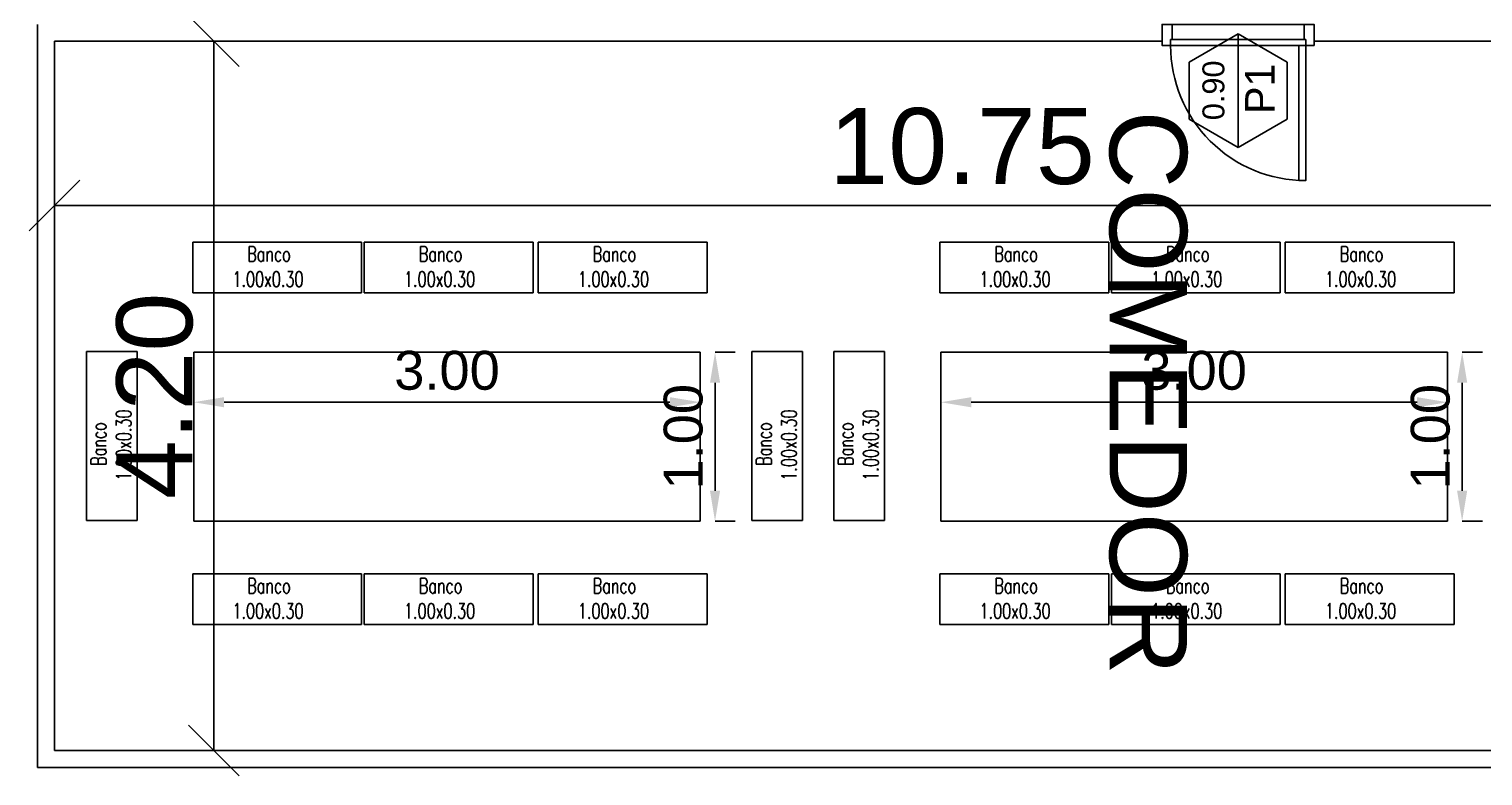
# Model space of a CAD drawing. Header units: metres. Extents: x 0 to 8715937, y -236336 to 216.
# Drawn here: x 215.23 to 223.83, y 92.08 to 96.5 of the extents above; entities that cross this region are included whole.
import ezdxf
from ezdxf.enums import TextEntityAlignment as Align

# ---------------------------------------------------------------- set-up
doc = ezdxf.new("R2010")
doc.units = ezdxf.units.M
doc.header["$MEASUREMENT"] = 0
doc.header["$PDMODE"] = 3
for name, color, linetype in [('0-BLOCK-ARQUITECTURA', 7, 'Continuous'), ('1', 7, 'Continuous'), ('CARPINTERIA', 3, 'Continuous'), ('CARPINTERIA II', 7, 'Continuous'), ('CARPINTERIA III', 252, 'Continuous'), ('COTAS INTERIORES', 2, 'Continuous'), ('MUEBLES', 45, 'Continuous'), ('MURO', 4, 'Continuous'), ('TEXTO', 7, 'Continuous'), ('TXT CARP', 3, 'Continuous')]:
    doc.layers.add(name, color=color, linetype=linetype)
doc.styles.add('AR', font='arial.ttf')
doc.styles.add('ARIAL', font='arial.ttf')
doc.styles.add('txt7', font='romans.shx', dxfattribs={"width": 0.7})
doc.dimstyles.new('CotaLoc0', dxfattribs={"dimtxt": 0.23, "dimasz": 0.18, "dimexe": 0.12, "dimexo": 0.37, "dimgap": 0.07, "dimtad": 1, "dimzin": 0, "dimdsep": 46, "dimtxsty": 'AR', "dimcen": 0.9, "dimclrd": 251, "dimclre": 251, "dimadec": 0, "dimazin": 0, "dimtfac": 1, "dimtofl": 0, "dimtmove": 1, "dimatfit": 3, "dimfxl": 0.18, "dimtolj": 1, "dimtzin": 0, "dimarcsym": 1})
doc.dimstyles.new('DIARCO-01', dxfattribs={"dimtxt": 0.45, "dimasz": 0.3, "dimexe": 0.1, "dimexo": 0.18, "dimgap": 0.12, "dimtad": 1, "dimzin": 0, "dimdsep": 46, "dimtxsty": 'AR', "dimblk": 'OBLIQUE', "dimcen": 0.09, "dimclrd": 52, "dimclre": 251, "dimclrt": 256, "dimadec": 0, "dimazin": 0, "dimtfac": 1, "dimtofl": 0, "dimtmove": 1, "dimatfit": 3, "dimldrblk": 'OBLIQUE', "dimfxl": 0.18, "dimtolj": 1, "dimtzin": 0, "dimarcsym": 1})

# ---------------------------------------------------------------- blocks, each defined once
blk = doc.blocks.new('_Oblique')
at = {"layer": '1', "color": 0, "lineweight": -2}
blk.add_line((-0.5, -0.5), (0.5, 0.5), dxfattribs=at)
blk = doc.blocks.new('*D228')
at = {"layer": 'COTAS INTERIORES', "color": 251, "lineweight": -2, "ltscale": 0.1, "transparency": 16777216}
for p, q in [((127.8351, 96.4293), (128.6999, 96.4293)), ((127.8351, 92.2293), (128.6999, 92.2293))]:
    blk.add_line(p, q, dxfattribs=at)
at = {"layer": 'COTAS INTERIORES', "color": 52, "lineweight": -2, "ltscale": 0.1, "transparency": 16777216}
blk.add_line((128.5999, 96.4293), (128.5999, 92.2293), dxfattribs=at)
at = {"layer": 'Defpoints', "color": 0, "ltscale": 0.1, "transparency": 16777216}
for p in [(127.6551, 96.4293), (127.6551, 92.2293), (128.5999, 92.2293)]:
    blk.add_point(p, dxfattribs=at)
at = {"layer": 'COTAS INTERIORES', "color": 52, "lineweight": -2, "ltscale": 0.1, "transparency": 16777216, "xscale": 0.3, "yscale": 0.3, "zscale": 0.3}
for p, rotation in [((128.5999, 96.4293), 90), ((128.5999, 92.2293), 270)]:
    blk.add_blockref('_Oblique', p, dxfattribs=dict(at, rotation=rotation))
at = {"layer": 'COTAS INTERIORES', "ltscale": 0.1, "transparency": 16777216, "insert": (128.2502, 94.3293), "char_height": 0.45, "attachment_point": 5, "rotation": 90, "style": 'AR'}
blk.add_mtext('\\A1;4.20', dxfattribs=at)
blk = doc.blocks.new('*D230')
at = {"layer": 'COTAS INTERIORES', "color": 251, "lineweight": -2, "ltscale": 0.1, "transparency": 16777216}
for p, q in [((127.6551, 96.2493), (127.6551, 95.3561)), ((138.4051, 96.2493), (138.4051, 95.3561))]:
    blk.add_line(p, q, dxfattribs=at)
at = {"layer": 'COTAS INTERIORES', "color": 52, "lineweight": -2, "ltscale": 0.1, "transparency": 16777216}
blk.add_line((127.6551, 95.4561), (138.4051, 95.4561), dxfattribs=at)
at = {"layer": 'Defpoints', "color": 0, "ltscale": 0.1, "transparency": 16777216}
for p in [(127.6551, 96.4293), (138.4051, 96.4293), (138.4051, 95.4561)]:
    blk.add_point(p, dxfattribs=at)
at = {"layer": 'COTAS INTERIORES', "color": 52, "lineweight": -2, "ltscale": 0.1, "transparency": 16777216, "xscale": 0.3, "yscale": 0.3, "zscale": 0.3, "rotation": 180}
blk.add_blockref('_Oblique', (127.6551, 95.4561), dxfattribs=at)
at = {"layer": 'COTAS INTERIORES', "color": 52, "lineweight": -2, "ltscale": 0.1, "transparency": 16777216, "xscale": 0.3, "yscale": 0.3, "zscale": 0.3}
blk.add_blockref('_Oblique', (138.4051, 95.4561), dxfattribs=at)
at = {"layer": 'COTAS INTERIORES', "ltscale": 0.1, "transparency": 16777216, "insert": (133.0301, 95.8059), "char_height": 0.45, "attachment_point": 5, "style": 'AR'}
blk.add_mtext('\\A1;10.75', dxfattribs=at)
blk = doc.blocks.new('Puerta Interior_88', base_point=(4856027.3, 87356.9))
at = {"layer": 'CARPINTERIA', "linetype": 'Continuous', "ltscale": 0.001}
for points in [[(4855637.3, 87231.9), (4855577.3, 87231.9), (4855577.3, 87356.9), (4855627.3, 87356.9), (4855627.3, 87321.9), (4855637.3, 87321.9), (4855637.3, 87231.9)], [(4856417.3, 87321.9), (4856427.3, 87321.9), (4856427.3, 87356.9), (4856477.3, 87356.9), (4856477.3, 87231.9), (4856417.3, 87231.9), (4856417.3, 87321.9), (4856427.3, 87321.9)]]:
    blk.add_lwpolyline(points, dxfattribs=at)
at = {"layer": 'CARPINTERIA II', "color": 7, "linetype": 'Continuous'}
blk.add_lwpolyline([(4856387.3, 88156.9), (4856427.3, 88156.9), (4856427.3, 87356.9), (4856387.3, 87356.9)], close=True, dxfattribs=at)
at = {"layer": 'CARPINTERIA III', "linetype": 'Continuous'}
blk.add_lwpolyline([(4856427.3, 88156.9, 0.414214), (4855627.3, 87356.9)], format="xyb", dxfattribs=at)
for points in [[(4856427.3, 87356.9), (4855627.3, 87356.9)], [(4855627.3, 87321.9), (4856427.3, 87321.9)], [(4856427.3, 87231.9), (4855627.3, 87231.9)]]:
    blk.add_lwpolyline(points, dxfattribs=at)
blk = doc.blocks.new('DESCARP')
at = {"layer": 'TXT CARP', "lineweight": -3, "ltscale": 0.5}
for p, q in [((0.168, 0.291), (0, 0)), ((0.504, 0.291), (0.168, 0.291)), ((0.672, 0), (0.504, 0.291)), ((0, 0), (0.168, -0.291)), ((0, 0), (0.672, 0)), ((0.504, -0.291), (0.672, 0)), ((0.168, -0.291), (0.504, -0.291))]:
    blk.add_line(p, q, dxfattribs=at)
blk = doc.blocks.new('CARPINTERIA')
at = {"layer": 'TXT CARP', "color": 3, "rotation": 180.0682455120744}
blk.add_blockref('DESCARP', (0.336, 0.0004), dxfattribs=at)
at = {"layer": 'TXT CARP', "style": 'AR'}
blk.add_attdef('DESIGNACION', text='', height=0.175, rotation=0.06833, dxfattribs=at).set_placement((0.0109, 0.1288), align=Align.MIDDLE)
at = {"layer": 'TXT CARP', "ltscale": 0.1, "style": 'AR'}
blk.add_attdef('ANCHO', text='', height=0.13, dxfattribs=at).set_placement((0.002, -0.1466), align=Align.MIDDLE)
blk = doc.blocks.new('*D159')
at = {"layer": 'Defpoints', "color": 0, "ltscale": 0.1, "transparency": 16777216}
for p in [(216.2001, 94.5876), (219.2001, 94.5876), (219.2001, 94.2919)]:
    blk.add_point(p, dxfattribs=at)
at = {"layer": 'MUEBLES', "color": 251, "lineweight": -2, "ltscale": 0.1, "transparency": 16777216}
for p, q in [((216.2001, 94.2919), (216.2001, 94.1719)), ((216.3801, 94.2919), (219.0201, 94.2919)), ((219.2001, 94.2919), (219.2001, 94.1719))]:
    blk.add_line(p, q, dxfattribs=at)
at = {"layer": 'MUEBLES', "color": 251, "ltscale": 0.1, "transparency": 16777216}
for points in [[(216.3801, 94.3219), (216.3801, 94.2619), (216.2001, 94.2919)], [(219.0201, 94.3219), (219.0201, 94.2619), (219.2001, 94.2919)]]:
    blk.add_solid(points, dxfattribs=at)
at = {"layer": 'MUEBLES', "color": 0, "ltscale": 0.1, "transparency": 16777216, "insert": (217.7001, 94.4794), "char_height": 0.23, "attachment_point": 5, "style": 'AR'}
blk.add_mtext('\\A1;3.00', dxfattribs=at)
blk = doc.blocks.new('*D160')
at = {"layer": 'Defpoints', "color": 0, "ltscale": 0.1, "transparency": 16777216}
for p in [(219.2001, 94.5876), (219.2874, 94.5876), (219.2001, 93.5876)]:
    blk.add_point(p, dxfattribs=at)
at = {"layer": 'MUEBLES', "color": 251, "lineweight": -2, "ltscale": 0.1, "transparency": 16777216}
for p, q in [((219.2874, 94.5876), (219.4074, 94.5876)), ((219.2874, 93.7676), (219.2874, 94.4076)), ((219.2874, 93.5876), (219.4074, 93.5876))]:
    blk.add_line(p, q, dxfattribs=at)
at = {"layer": 'MUEBLES', "color": 251, "ltscale": 0.1, "transparency": 16777216}
for points in [[(219.2574, 94.4076), (219.3174, 94.4076), (219.2874, 94.5876)], [(219.2574, 93.7676), (219.3174, 93.7676), (219.2874, 93.5876)]]:
    blk.add_solid(points, dxfattribs=at)
at = {"layer": 'MUEBLES', "color": 0, "ltscale": 0.1, "transparency": 16777216, "insert": (219.0999, 94.0876), "char_height": 0.23, "attachment_point": 5, "rotation": 90, "style": 'AR'}
blk.add_mtext('\\A1;1.00', dxfattribs=at)
blk = doc.blocks.new('*D161')
at = {"layer": 'Defpoints', "color": 0, "ltscale": 0.1, "transparency": 16777216}
for p in [(220.6244, 94.5876), (223.6244, 94.5876), (223.6244, 94.2919)]:
    blk.add_point(p, dxfattribs=at)
at = {"layer": 'MUEBLES', "color": 251, "lineweight": -2, "ltscale": 0.1, "transparency": 16777216}
for p, q in [((220.6244, 94.2919), (220.6244, 94.1719)), ((220.8044, 94.2919), (223.4444, 94.2919)), ((223.6244, 94.2919), (223.6244, 94.1719))]:
    blk.add_line(p, q, dxfattribs=at)
at = {"layer": 'MUEBLES', "color": 251, "ltscale": 0.1, "transparency": 16777216}
for points in [[(220.8044, 94.3219), (220.8044, 94.2619), (220.6244, 94.2919)], [(223.4444, 94.3219), (223.4444, 94.2619), (223.6244, 94.2919)]]:
    blk.add_solid(points, dxfattribs=at)
at = {"layer": 'MUEBLES', "color": 0, "ltscale": 0.1, "transparency": 16777216, "insert": (222.1244, 94.4794), "char_height": 0.23, "attachment_point": 5, "style": 'AR'}
blk.add_mtext('\\A1;3.00', dxfattribs=at)
blk = doc.blocks.new('*D162')
at = {"layer": 'Defpoints', "color": 0, "ltscale": 0.1, "transparency": 16777216}
for p in [(223.6244, 94.5876), (223.7117, 94.5876), (223.6244, 93.5876)]:
    blk.add_point(p, dxfattribs=at)
at = {"layer": 'MUEBLES', "color": 251, "lineweight": -2, "ltscale": 0.1, "transparency": 16777216}
for p, q in [((223.7117, 94.5876), (223.8317, 94.5876)), ((223.7117, 93.7676), (223.7117, 94.4076)), ((223.7117, 93.5876), (223.8317, 93.5876))]:
    blk.add_line(p, q, dxfattribs=at)
at = {"layer": 'MUEBLES', "color": 251, "ltscale": 0.1, "transparency": 16777216}
for points in [[(223.6817, 94.4076), (223.7417, 94.4076), (223.7117, 94.5876)], [(223.6817, 93.7676), (223.7417, 93.7676), (223.7117, 93.5876)]]:
    blk.add_solid(points, dxfattribs=at)
at = {"layer": 'MUEBLES', "color": 0, "ltscale": 0.1, "transparency": 16777216, "insert": (223.5242, 94.0876), "char_height": 0.23, "attachment_point": 5, "rotation": 90, "style": 'AR'}
blk.add_mtext('\\A1;1.00', dxfattribs=at)
blk = doc.blocks.new('DPM-ARQUITECTURA')
at = {"layer": 'MURO', "ltscale": 0.1}
for p, q in [((127.5551, 96.5293), (127.5551, 92.1293)), ((134.2151, 96.5293), (134.2151, 96.4293)), ((135.1151, 96.5293), (135.1151, 96.4293)), ((127.6551, 96.4293), (134.2151, 96.4293)), ((127.6551, 92.2293), (127.6551, 96.4293)), ((135.1151, 96.4293), (138.4051, 96.4293)), ((138.4051, 92.2293), (127.6551, 92.2293)), ((127.5551, 92.1293), (138.5051, 92.1293))]:
    blk.add_line(p, q, dxfattribs=at)
at = {"layer": 'CARPINTERIA', "xscale": -0.001000000163912773, "yscale": 0.001000000163912773, "zscale": 0.001000000163912773, "rotation": 180}
blk.add_blockref('Puerta Interior_88', (134.6651, 96.4043), dxfattribs=at)
at = {"layer": 'CARPINTERIA', "ltscale": 0.1}
ref = blk.add_blockref('CARPINTERIA', (134.6651, 96.1369), dxfattribs=dict(at, xscale=-0.9999999999999994, rotation=270.0682455120742))
ref.add_attrib('DESIGNACION', 'P1', dxfattribs={"layer": 'TXT CARP', "height": 0.175, "rotation": 89.99991, "style": 'AR'}).set_placement((134.7939, 96.148), align=Align.MIDDLE)
ref.add_attrib('ANCHO', '0.90', dxfattribs={"layer": 'TXT CARP', "ltscale": 0.1, "height": 0.13, "rotation": 90.06825, "style": 'AR'}).set_placement((134.5185, 96.1387), align=Align.MIDDLE)
at = {"layer": 'TEXTO', "style": 'ARIAL'}
blk.add_text('COMEDOR', height=0.45826, rotation=270, dxfattribs=at).set_placement((133.9044, 96.0199))
at = {"layer": 'COTAS INTERIORES', "ltscale": 0.1}
dim = blk.add_linear_dim(base=(128.5999, 92.2293), p1=(127.6551, 96.4293), p2=(127.6551, 92.2293), angle=90, dimstyle='DIARCO-01', dxfattribs=at)
dim.commit()
dim.dimension.update_dxf_attribs({"geometry": '*D228', "text_midpoint": (128.2502, 94.3293)})
dim = blk.add_linear_dim(base=(138.4051, 95.4561), p1=(127.6551, 96.4293), p2=(138.4051, 96.4293), dimstyle='DIARCO-01', dxfattribs=at)
dim.commit()
dim.dimension.update_dxf_attribs({"geometry": '*D230', "text_midpoint": (133.0301, 95.8059)})

msp = doc.modelspace()

# ---------------------------------------------------------------- linework, layer by layer
at = {"layer": 'MUEBLES'}
for p, q in [((216.1941, 95.2405), (216.1941, 94.9405)), ((217.1941, 95.2405), (216.1941, 95.2405)), ((217.1941, 94.9405), (217.1941, 95.2405)), ((217.2104, 95.2405), (217.2104, 94.9405)), ((218.2104, 95.2405), (217.2104, 95.2405)), ((218.2104, 94.9405), (218.2104, 95.2405)), ((218.24, 95.2405), (218.24, 94.9405)), ((219.24, 95.2405), (218.24, 95.2405)), ((219.24, 94.9405), (219.24, 95.2405)), ((220.6184, 95.2405), (220.6184, 94.9405)), ((221.6184, 95.2405), (220.6184, 95.2405)), ((221.6184, 94.9405), (221.6184, 95.2405)), ((221.6347, 95.2405), (221.6347, 94.9405)), ((222.6347, 95.2405), (221.6347, 95.2405)), ((222.6347, 94.9405), (222.6347, 95.2405)), ((222.6643, 95.2405), (222.6643, 94.9405)), ((223.6643, 95.2405), (222.6643, 95.2405)), ((223.6643, 94.9405), (223.6643, 95.2405)), ((216.1941, 94.9405), (217.1941, 94.9405)), ((217.2104, 94.9405), (218.2104, 94.9405)), ((218.24, 94.9405), (219.24, 94.9405)), ((220.6184, 94.9405), (221.6184, 94.9405)), ((221.6347, 94.9405), (222.6347, 94.9405)), ((222.6643, 94.9405), (223.6643, 94.9405)), ((215.8658, 94.5923), (215.5658, 94.5923)), ((215.5658, 94.5923), (215.5658, 93.5923)), ((215.8658, 93.5923), (215.8658, 94.5923)), ((219.8059, 94.5923), (219.5059, 94.5923)), ((219.5059, 94.5923), (219.5059, 93.5923)), ((219.8059, 93.5923), (219.8059, 94.5923)), ((220.2901, 94.5923), (219.9901, 94.5923)), ((219.9901, 94.5923), (219.9901, 93.5923)), ((220.2901, 93.5923), (220.2901, 94.5923)), ((215.5658, 93.5923), (215.8658, 93.5923)), ((219.5059, 93.5923), (219.8059, 93.5923)), ((219.9901, 93.5923), (220.2901, 93.5923)), ((216.1941, 93.2757), (216.1941, 92.9757)), ((217.1941, 93.2757), (216.1941, 93.2757)), ((217.1941, 92.9757), (217.1941, 93.2757)), ((217.2104, 93.2757), (217.2104, 92.9757)), ((218.2104, 93.2757), (217.2104, 93.2757)), ((218.2104, 92.9757), (218.2104, 93.2757)), ((218.24, 93.2757), (218.24, 92.9757)), ((219.24, 93.2757), (218.24, 93.2757)), ((219.24, 92.9757), (219.24, 93.2757)), ((220.6184, 93.2757), (220.6184, 92.9757)), ((221.6184, 93.2757), (220.6184, 93.2757)), ((221.6184, 92.9757), (221.6184, 93.2757)), ((221.6347, 93.2757), (221.6347, 92.9757)), ((222.6347, 93.2757), (221.6347, 93.2757)), ((222.6347, 92.9757), (222.6347, 93.2757)), ((222.6643, 93.2757), (222.6643, 92.9757)), ((223.6643, 93.2757), (222.6643, 93.2757)), ((223.6643, 92.9757), (223.6643, 93.2757)), ((216.1941, 92.9757), (217.1941, 92.9757)), ((217.2104, 92.9757), (218.2104, 92.9757)), ((218.24, 92.9757), (219.24, 92.9757)), ((220.6184, 92.9757), (221.6184, 92.9757)), ((221.6347, 92.9757), (222.6347, 92.9757)), ((222.6643, 92.9757), (223.6643, 92.9757))]:
    msp.add_line(p, q, dxfattribs=at)
at = {"layer": 'MUEBLES', "ltscale": 0.1}
for p, q in [((216.2001, 94.5876), (219.2001, 94.5876)), ((216.2001, 93.5876), (216.2001, 94.5876)), ((219.2001, 94.5876), (219.2001, 93.5876)), ((220.6244, 94.5876), (223.6244, 94.5876)), ((220.6244, 93.5876), (220.6244, 94.5876)), ((223.6244, 94.5876), (223.6244, 93.5876)), ((219.2001, 93.5876), (216.2001, 93.5876)), ((223.6244, 93.5876), (220.6244, 93.5876))]:
    msp.add_line(p, q, dxfattribs=at)

# ---------------------------------------------------------------- block references
at = {"layer": '0-BLOCK-ARQUITECTURA'}
msp.add_blockref('DPM-ARQUITECTURA', (87.72, 0), dxfattribs=at)

# ---------------------------------------------------------------- texts
at = {"layer": 'TEXTO', "char_height": 0.089536, "attachment_point": 1, "style": 'txt7'}
for insert in [(215.8961, 95.2146), (216.9124, 95.2146), (217.942, 95.2146), (220.3204, 95.2146), (221.3367, 95.2146), (222.3663, 95.2146), (215.8961, 93.2498), (216.9124, 93.2498), (217.942, 93.2498), (220.3204, 93.2498), (221.3367, 93.2498), (222.3663, 93.2498)]:
    msp.add_mtext_dynamic_manual_height_columns('\\pi0.62092;Banco\\P\\pi0.53288;1.00x0.30', width=1.507464, gutter_width=150, heights=[0], dxfattribs=dict(at, insert=insert))
at = {"layer": 'TEXTO', "char_height": 0.089536, "attachment_point": 1, "rotation": 90, "style": 'txt7'}
for insert in [(215.5917, 93.2943), (219.5318, 93.2943), (220.016, 93.2943)]:
    msp.add_mtext_dynamic_manual_height_columns('\\pi0.62092;Banco\\P\\pi0.53288;1.00x0.30', width=1.507464, gutter_width=150, heights=[0], dxfattribs=dict(at, insert=insert))

# ---------------------------------------------------------------- dimensions: what is measured, and where the dimension line sits
at = {"layer": 'MUEBLES', "ltscale": 0.1}
for base, p1, p2, angle, picture, middle in [((219.2001, 94.2919), (216.2001, 94.5876), (219.2001, 94.5876), 180, '*D159', (217.7001, 94.4794)), ((223.6244, 94.2919), (220.6244, 94.5876), (223.6244, 94.5876), 180, '*D161', (222.1244, 94.4794)), ((219.2874, 94.5876), (219.2001, 93.5876), (219.2001, 94.5876), 90, '*D160', (219.0999, 94.0876)), ((223.7117, 94.5876), (223.6244, 93.5876), (223.6244, 94.5876), 90, '*D162', (223.5242, 94.0876))]:
    dim = msp.add_linear_dim(base=base, p1=p1, p2=p2, angle=angle, dimstyle='CotaLoc0', override={"dimfxlon": 1}, dxfattribs=at)
    dim.commit()
    dim.dimension.update_dxf_attribs({"geometry": picture, "text_midpoint": middle})

doc.saveas('drawing.dxf')
